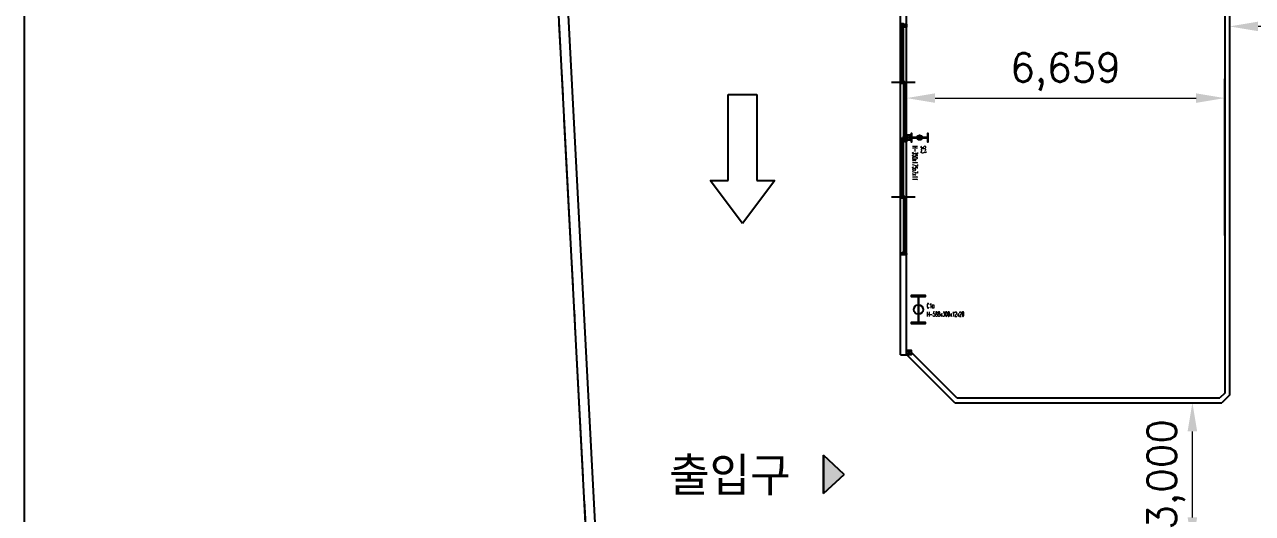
# Model space of a CAD drawing. Header units: millimetres. Extents: x 10462777 to 22643323, y 453826 to 1389191.
# Drawn here: x 11207429 to 11233119, y 589530 to 599763 of the extents above; entities that cross this region are included whole.
import ezdxf
from ezdxf.enums import TextEntityAlignment as Align

# ---------------------------------------------------------------- set-up
doc = ezdxf.new("R2010")
doc.units = ezdxf.units.MM
doc.header["$LTSCALE"] = 200
doc.header["$MEASUREMENT"] = 0
doc.header["$PDMODE"] = 35
doc.header["$PDSIZE"] = -5
doc.linetypes.add('PHANTOM', pattern=[2.5, 1.25, -0.25, 0.25, -0.25, 0.25, -0.25])
doc.layers.get('0').update_dxf_attribs({"linetype": 'CONTINUOUS'})
doc.layers.get('DEFPOINTS').update_dxf_attribs({"linetype": 'CONTINUOUS'})
doc.layers.add('AM_5', color=3, linetype='CONTINUOUS', lineweight=15)
for name, color, linetype in [('COL', 2, 'CONTINUOUS'), ('E1', 4, 'CONTINUOUS'), ('ext', 4, 'CONTINUOUS'), ('HAT', 5, 'CONTINUOUS'), ('panel', 4, 'CONTINUOUS'), ('PIPE', 4, 'CONTINUOUS'), ('TEXT', 7, 'CONTINUOUS'), ('win', 6, 'CONTINUOUS'), ('대지경계', 2, 'CONTINUOUS'), ('도면층6', 6, 'CONTINUOUS')]:
    doc.layers.add(name, color=color, linetype=linetype)
doc.layers.add('No_Print', color=153, linetype='CONTINUOUS', plot=False)
doc.styles.add('HYwulM', font='txt.shx ', dxfattribs={"bigfont": ' whgtxt.shx'})
doc.styles.add('HY울릉도L', font='txt.shx ', dxfattribs={"bigfont": ' whgtxt.shx'})
doc.styles.add('굴림', font='txt.shx ', dxfattribs={"bigfont": ' whgtxt.shx'})
doc.dimstyles.new('200$0', dxfattribs={"dimscale": 200, "dimtxt": 7, "dimasz": 1, "dimexe": 2, "dimexo": 2, "dimgap": 1, "dimtad": 1, "dimdec": 0, "dimdsep": 46, "dimlunit": 6, "dimtxsty": '굴림', "dimblk": 'DIMDOT', "dimcen": 1, "dimclrd": 4, "dimclre": 4, "dimclrt": 4, "dimadec": 0, "dimazin": 0, "dimtfac": 1, "dimtdec": 0, "dimtmove": 2, "dimatfit": 3, "dimldrblk": 'DIMDOT', "dimfxl": 1, "dimtolj": 1, "dimtzin": 0, "dimlwd": -1, "dimarcsym": 0})

# ---------------------------------------------------------------- blocks, each defined once
blk = doc.blocks.new('*D329')
at = {"layer": 'AM_5', "color": 4, "linetype": 'ByBlock', "lineweight": -2, "transparency": 16777216}
for p, q in [((11232638, 605515), (11232638, 599324)), ((11235638, 605515), (11235638, 599324))]:
    blk.add_line(p, q, dxfattribs=at)
at = {"layer": 'AM_5', "color": 4, "linetype": 'ByBlock', "transparency": 16777216}
blk.add_line((11235038, 599724), (11233238, 599724), dxfattribs=at)
at = {"layer": 'AM_5', "color": 4, "transparency": 16777216}
for points in [[(11233238, 599824), (11233238, 599624), (11232638, 599724)], [(11235038, 599824), (11235038, 599624), (11235638, 599724)]]:
    blk.add_solid(points, dxfattribs=at)
at = {"layer": 'DEFPOINTS', "color": 0, "transparency": 16777216}
for p in [(11232638, 605915), (11235638, 605915), (11232638, 599724)]:
    blk.add_point(p, dxfattribs=at)
at = {"layer": 'AM_5', "color": 4, "transparency": 16777216, "insert": (11234138, 600274), "char_height": 600, "attachment_point": 5, "style": '굴림', "bg_fill": 3, "box_fill_scale": 1.25, "bg_fill_color": 256, "bg_fill_true_color": 13158600, "bg_fill_transparency": 0}
blk.add_mtext('\\A1;3,000', dxfattribs=at)
blk = doc.blocks.new('DIMDOT')
at = {"color": 4}
blk.add_line((-2, 0), (2, 0), dxfattribs=at)
at = {"color": 7}
for radius in [0.5, 0.25]:
    blk.add_circle((0, 0), radius, dxfattribs=at)
blk = doc.blocks.new('*D335')
at = {"layer": 'AM_5', "color": 4, "linetype": 'ByBlock', "lineweight": -2, "transparency": 16777216}
for p, q in [((11225879, 595348), (11225879, 598624)), ((11232538, 595348), (11232538, 598624))]:
    blk.add_line(p, q, dxfattribs=at)
at = {"layer": 'AM_5', "color": 4, "linetype": 'ByBlock', "transparency": 16777216}
blk.add_line((11226479, 598224), (11231938, 598224), dxfattribs=at)
at = {"layer": 'AM_5', "color": 4, "transparency": 16777216}
for points in [[(11226479, 598324), (11226479, 598124), (11225879, 598224)], [(11231938, 598324), (11231938, 598124), (11232538, 598224)]]:
    blk.add_solid(points, dxfattribs=at)
at = {"layer": 'DEFPOINTS', "color": 0, "transparency": 16777216}
for p in [(11232538, 598224), (11225879, 594948), (11232538, 594948)]:
    blk.add_point(p, dxfattribs=at)
at = {"layer": 'AM_5', "color": 4, "transparency": 16777216, "insert": (11229208, 598774), "char_height": 600, "attachment_point": 5, "style": '굴림', "bg_fill": 3, "box_fill_scale": 1.25, "bg_fill_color": 256, "bg_fill_true_color": 13158600, "bg_fill_transparency": 0}
blk.add_mtext('\\A1;6,659', dxfattribs=at)
blk = doc.blocks.new('*D338')
at = {"layer": 'AM_5', "color": 4, "linetype": 'ByBlock', "lineweight": -2, "transparency": 16777216}
for p, q in [((11231258, 591848), (11232262, 591848)), ((11231258, 588848), (11232262, 588848))]:
    blk.add_line(p, q, dxfattribs=at)
at = {"layer": 'AM_5', "color": 4, "linetype": 'ByBlock', "transparency": 16777216}
blk.add_line((11231862, 589448), (11231862, 591248), dxfattribs=at)
at = {"layer": 'AM_5', "color": 4, "transparency": 16777216}
for points in [[(11231762, 591248), (11231962, 591248), (11231862, 591848)], [(11231762, 589448), (11231962, 589448), (11231862, 588848)]]:
    blk.add_solid(points, dxfattribs=at)
at = {"layer": 'DEFPOINTS', "color": 0, "transparency": 16777216}
for p in [(11230858, 591848), (11231862, 591848), (11230858, 588848)]:
    blk.add_point(p, dxfattribs=at)
at = {"layer": 'AM_5', "color": 4, "transparency": 16777216, "insert": (11231312, 590348), "char_height": 600, "attachment_point": 5, "rotation": 90, "style": '굴림', "bg_fill": 3, "box_fill_scale": 1.25, "bg_fill_color": 256, "bg_fill_true_color": 13158600, "bg_fill_transparency": 0}
blk.add_mtext('\\A1;3,000', dxfattribs=at)

msp = doc.modelspace()

# ---------------------------------------------------------------- hatches: boundary and pattern name
at = {"layer": 'E1'}
for points in [[(11224579.3693, 590348.38492), (11224147.3062, 589948.46929), (11224147.3062, 590460.36124), (11224147.3062, 590748.30054)], [(11224579.3693, 590348.38492), (11224147.3062, 590748.30054), (11224147.3062, 590236.40859), (11224147.3062, 589948.46929)]]:
    msp.add_hatch(color=256, dxfattribs=at).paths.add_polyline_path(points)

# ---------------------------------------------------------------- linework, layer by layer
at = {"ltscale": 10}
for p, q in [((11232537.9431, 612289.38492), (11232537.9431, 592048.38492)), ((11232637.9431, 612330.80627), (11232637.9431, 592006.96356)), ((11226890.78735, 591848.38492), (11225881.12522, 592858.04704)), ((11226932.20871, 591948.38492), (11225976.52522, 592904.0684)), ((11226932.20871, 591948.38492), (11232437.9431, 591948.38492)), ((11232537.9431, 592048.38492), (11232437.9431, 591948.38492)), ((11232637.9431, 592006.96356), (11232479.36446, 591848.38492)), ((11226890.78735, 591848.38492), (11232479.36446, 591848.38492))]:
    msp.add_line(p, q, dxfattribs=at)
at = {"layer": 'COL'}
for points in [[(11226008.32522, 597401.88492, -0.4142135624), (11225992.32522, 597417.88492), (11225992.32522, 597485.88492), (11225981.32522, 597485.88492), (11225981.32522, 597310.88492), (11225992.32522, 597310.88492), (11225992.32522, 597378.88492, -0.4142135624), (11226008.32522, 597394.88492), (11226304.32522, 597394.88492, -0.4142135624), (11226320.32522, 597378.88492), (11226320.32522, 597310.88492), (11226331.32522, 597310.88492), (11226331.32522, 597485.88492), (11226320.32522, 597485.88492), (11226320.32522, 597417.88492, -0.4142135624), (11226304.32522, 597401.88492)], [(11226125.32522, 593540.38492, -0.4142135624), (11226109.32522, 593524.38492), (11225981.32522, 593524.38492), (11225981.32522, 593504.38492), (11226281.32522, 593504.38492), (11226281.32522, 593524.38492), (11226153.32522, 593524.38492, -0.4142135624), (11226137.32522, 593540.38492), (11226137.32522, 594056.38492, -0.4142135624), (11226153.32522, 594072.38492), (11226281.32522, 594072.38492), (11226281.32522, 594092.38492), (11225981.32522, 594092.38492), (11225981.32522, 594072.38492), (11226109.32522, 594072.38492, -0.4142135624), (11226125.32522, 594056.38492)]]:
    msp.add_lwpolyline(points, format="xyb", close=True, dxfattribs=at)
at = {"layer": 'E1'}
for p, q in [((11224147.3062, 590748.30054), (11224147.3062, 590236.40859)), ((11224579.3693, 590348.38492), (11224147.3062, 590748.30054)), ((11224147.3062, 589948.46929), (11224147.3062, 590748.30054)), ((11224147.3062, 590748.30054), (11224147.3062, 589948.46929)), ((11224579.3693, 590348.38492), (11224147.3062, 590748.30054)), ((11224579.3693, 590348.38492), (11224147.3062, 589948.46929)), ((11224147.3062, 589948.46929), (11224579.3693, 590348.38492))]:
    msp.add_line(p, q, dxfattribs=at)
at = {"layer": 'ext', "color": 4}
for p, q in [((11217133.03039, 627740.48585), (11220722.95344, 559748.38492)), ((11217333.79638, 627731.25463), (11220922.67525, 559758.93005))]:
    msp.add_line(p, q, dxfattribs=at)
at = {"layer": 'HAT', "ltscale": 10}
for p, q in [((11222150.60065, 596498.38492), (11222150.60065, 598298.38492)), ((11222150.60065, 598298.38492), (11222750.60065, 598298.38492)), ((11222750.60065, 598298.38492), (11222750.60065, 596498.38492)), ((11222450.60065, 595598.38492), (11221775.60065, 596498.38492)), ((11221775.60065, 596498.38492), (11222150.60065, 596498.38492)), ((11223125.60065, 596498.38492), (11222450.60065, 595598.38492)), ((11222750.60065, 596498.38492), (11223125.60065, 596498.38492))]:
    msp.add_line(p, q, dxfattribs=at)
at = {"layer": 'No_Print'}
for centre, radius in [((11226156.32522, 597398.38492), 50), ((11226131.32522, 593798.38492), 100)]:
    msp.add_circle(centre, radius, dxfattribs=at)
at = {"layer": 'panel'}
for p, q in [((11225753.82522, 592848.38492), (11225753.82522, 594948.38492)), ((11225753.82522, 594948.38492), (11225878.82522, 594948.38492)), ((11225878.82522, 592848.38492), (11225878.82522, 594948.38492)), ((11225753.82522, 592848.38492), (11225878.82522, 592848.38492))]:
    msp.add_line(p, q, dxfattribs=at)
at = {"layer": 'PIPE'}
for p, q in [((11225881.12522, 597350.68492), (11225976.52522, 597446.08492)), ((11225976.52522, 597350.68492), (11225881.12522, 597446.08492)), ((11225976.52522, 592850.68492), (11225881.12522, 592946.08492)), ((11225881.12522, 592850.68492), (11225976.52522, 592946.08492))]:
    msp.add_line(p, q, dxfattribs=at)
for points in [[(11225978.82522, 597348.38492), (11225978.82522, 597448.38492), (11225878.82522, 597448.38492), (11225878.82522, 597348.38492)], [(11225976.52522, 597350.68492), (11225976.52522, 597446.08492), (11225881.12522, 597446.08492), (11225881.12522, 597350.68492)], [(11225878.82522, 592848.38492), (11225878.82522, 592948.38492), (11225978.82522, 592948.38492), (11225978.82522, 592848.38492)], [(11225881.12522, 592850.68492), (11225881.12522, 592946.08492), (11225976.52522, 592946.08492), (11225976.52522, 592850.68492)]]:
    msp.add_lwpolyline(points, close=True, dxfattribs=at)
at = {"layer": 'win'}
for p, q in [((11225753.82522, 599748.38492), (11225753.82522, 602148.38492)), ((11225878.82522, 599748.38492), (11225878.82522, 602148.38492)), ((11225753.82522, 597348.38492), (11225753.82522, 599748.38492)), ((11225780.82522, 599678.38492), (11225780.82522, 598568.38492)), ((11225791.82522, 599678.38492), (11225791.82522, 598568.38492)), ((11225799.82522, 599678.38492), (11225799.82522, 598568.38492)), ((11225810.82522, 599678.38492), (11225810.82522, 598568.38492)), ((11225878.82522, 597348.38492), (11225878.82522, 599748.38492)), ((11226062.10189, 598548.38492), (11225565.15245, 598548.38492)), ((11225816.82522, 598528.38492), (11225816.82522, 597378.38492)), ((11225827.82522, 598528.38492), (11225827.82522, 597418.38492)), ((11225835.82522, 598528.38492), (11225835.82522, 597418.38492)), ((11225846.82522, 598528.38492), (11225846.82522, 597418.38492)), ((11225753.82522, 594948.38492), (11225753.82522, 597348.38492)), ((11225878.82522, 594948.38492), (11225878.82522, 597348.38492)), ((11225780.82522, 597278.38492), (11225780.82522, 596168.38492)), ((11225791.82522, 597278.38492), (11225791.82522, 596168.38492)), ((11225799.82522, 597278.38492), (11225799.82522, 596168.38492)), ((11225810.82522, 597278.38492), (11225810.82522, 596168.38492)), ((11226062.10189, 596148.38492), (11225565.15245, 596148.38492)), ((11225816.82522, 596128.38492), (11225816.82522, 594978.38492)), ((11225827.82522, 596128.38492), (11225827.82522, 595018.38492)), ((11225835.82522, 596128.38492), (11225835.82522, 595018.38492)), ((11225846.82522, 596128.38492), (11225846.82522, 595018.38492))]:
    msp.add_line(p, q, dxfattribs=at)
for points in [[(11225848.82522, 599748.38492), (11225753.82522, 599748.38492), (11225753.82522, 599788.38492), (11225813.82522, 599788.38492), (11225813.82522, 599768.38492), (11225878.82522, 599768.38492), (11225878.82522, 599748.38492), (11225848.82522, 599748.38492)], [(11225828.82522, 599748.38492), (11225878.82522, 599748.38492), (11225878.82522, 599708.38492), (11225813.82522, 599708.38492), (11225813.82522, 599728.38492), (11225753.82522, 599728.38492), (11225753.82522, 599748.38492), (11225828.82522, 599748.38492)], [(11225848.82522, 597348.38492), (11225753.82522, 597348.38492), (11225753.82522, 597388.38492), (11225813.82522, 597388.38492), (11225813.82522, 597368.38492), (11225878.82522, 597368.38492), (11225878.82522, 597348.38492), (11225848.82522, 597348.38492)], [(11225828.82522, 597348.38492), (11225878.82522, 597348.38492), (11225878.82522, 597308.38492), (11225813.82522, 597308.38492), (11225813.82522, 597328.38492), (11225753.82522, 597328.38492), (11225753.82522, 597348.38492), (11225828.82522, 597348.38492)], [(11225848.82522, 594948.38492), (11225753.82522, 594948.38492), (11225753.82522, 594988.38492), (11225813.82522, 594988.38492), (11225813.82522, 594968.38492), (11225878.82522, 594968.38492), (11225878.82522, 594948.38492), (11225848.82522, 594948.38492)]]:
    msp.add_lwpolyline(points, dxfattribs=at)
for points in [[(11225780.82522, 599718.38492), (11225780.82522, 599678.38492), (11225810.82522, 599678.38492), (11225810.82522, 599718.38492)], [(11225810.82522, 598568.38492), (11225810.82522, 598528.38492), (11225780.82522, 598528.38492), (11225780.82522, 598568.38492)], [(11225846.82522, 598568.38492), (11225846.82522, 598528.38492), (11225816.82522, 598528.38492), (11225816.82522, 598568.38492)], [(11225780.82522, 597318.38492), (11225780.82522, 597278.38492), (11225810.82522, 597278.38492), (11225810.82522, 597318.38492)], [(11225846.82522, 597418.38492), (11225846.82522, 597378.38492), (11225816.82522, 597378.38492), (11225816.82522, 597418.38492)], [(11225810.82522, 596168.38492), (11225810.82522, 596128.38492), (11225780.82522, 596128.38492), (11225780.82522, 596168.38492)], [(11225846.82522, 596168.38492), (11225846.82522, 596128.38492), (11225816.82522, 596128.38492), (11225816.82522, 596168.38492)], [(11225846.82522, 595018.38492), (11225846.82522, 594978.38492), (11225816.82522, 594978.38492), (11225816.82522, 595018.38492)]]:
    msp.add_lwpolyline(points, close=True, dxfattribs=at)
at = {"layer": '대지경계', "linetype": 'PHANTOM', "ltscale": 10}
msp.add_line((11217133.03039, 627740.48585), (11220722.95344, 559748.38492), dxfattribs=at)
at = {"layer": '도면층6'}
msp.add_line((11207429.28781, 540646.87669), (11207429.28781, 638351.86326), dxfattribs=at)

# ---------------------------------------------------------------- texts
at = {"layer": 'No_Print', "style": 'HYwulM', "width": 0.5}
for s, p in [('H-350x175x7x11', (11226059.4244, 597224.55013)), ('SC3', (11226235.43451, 597224.55013))]:
    msp.add_text(s, height=100, rotation=270, dxfattribs=at).set_placement(p, align=Align.MIDDLE_LEFT)
for s, p in [('C1a', (11226305.16001, 593877.49421)), ('H-588x300x12x20', (11226305.16001, 593701.48409))]:
    msp.add_text(s, height=100, dxfattribs=at).set_placement(p, align=Align.MIDDLE_LEFT)
at = {"layer": 'TEXT', "style": 'HY울릉도L'}
msp.add_text('출입구', height=800, dxfattribs=at).set_placement((11222185.0886, 590348.38492), align=Align.MIDDLE)

# ---------------------------------------------------------------- next in the draw order: dimensions: what is measured, and where the dimension line sits
at = {"layer": 'AM_5'}
for p1, p2, distance, picture, middle in [((11235637.9431, 605914.80627), (11232637.9431, 605914.80627), 6191.024, '*D329', (11234137.9431, 600273.78227)), ((11230857.73106, 588848.38492), (11230857.73106, 591848.38492), -1003.91554, '*D338', (11231311.64661, 590348.38492))]:
    dim = msp.add_aligned_dim(p1=p1, p2=p2, distance=distance, dimstyle='200$0', override={"dimtxt": 3, "dimasz": 3, "dimsah": 1, "dimfxl": 2, "dimtfill": 1, "dimarcsym": 1}, dxfattribs=at)
    dim.commit()
    dim.dimension.update_dxf_attribs({"geometry": picture, "text_midpoint": middle})

# ---------------------------------------------------------------- next in the draw order: dimensions: what is measured, and where the dimension line sits
dim = msp.add_aligned_dim(p1=(11225878.82522, 594948.38492), p2=(11232537.9431, 594948.38492), distance=3275.40199, dimstyle='200$0', override={"dimtxt": 3, "dimasz": 3, "dimsah": 1, "dimfxl": 2, "dimtfill": 1, "dimarcsym": 1}, dxfattribs=at)
dim.commit()
dim.dimension.update_dxf_attribs({"geometry": '*D335', "text_midpoint": (11229208.38416, 598773.7869)})

doc.saveas('drawing.dxf')
